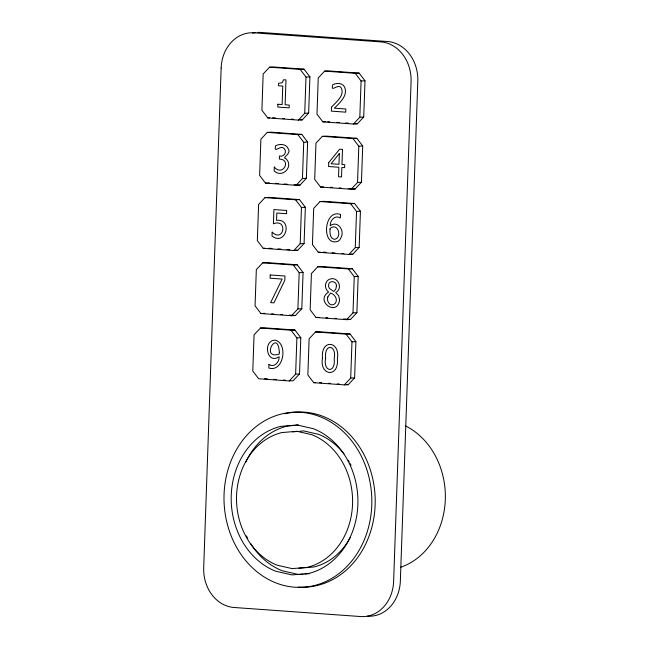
<?xml version="1.0" encoding="UTF-8"?>
<svg xmlns="http://www.w3.org/2000/svg" width="649" height="649" viewBox="0 0 649 649"><rect width="100%" height="100%" fill="white"/><g stroke="black" fill="none" stroke-linecap="round" stroke-linejoin="round"><path stroke-width="0.97" d="M289.259 380.947L295.628 374.132L296.893 337.91L291.028 330.219L260.427 328.037L254.051 334.843L252.786 371.074L258.659 378.756L289.259 380.947L293.161 380.728L299.53 373.921L300.795 337.691L294.93 330.008L264.33 327.818L260.427 328.037M291.531 315.73L297.907 308.924L299.173 272.694L293.307 265.011L262.707 262.821L256.331 269.627L255.065 305.857L260.93 313.54L291.531 315.73L295.433 315.511L301.809 308.705L303.075 272.475L297.21 264.792L266.609 262.602L262.707 262.821M293.81 250.522L300.187 243.708L301.452 207.485L295.587 199.795L264.979 197.612L258.61 204.419L257.345 240.649L263.21 248.332L293.81 250.522L297.713 250.303L304.089 243.497L305.354 207.266L299.481 199.584L268.881 197.393L264.979 197.612M296.09 185.306L302.458 178.499L303.724 142.269L297.859 134.586L267.258 132.396L260.89 139.202L259.624 175.433L265.49 183.115L296.09 185.306L299.992 185.087L306.36 178.28L307.626 142.05L301.761 134.367L271.16 132.177L267.258 132.396M298.37 120.097L304.738 113.283L306.003 77.061L300.138 69.37L269.538 67.188L263.161 73.994L261.896 110.225L267.769 117.907L298.37 120.097L302.272 119.878L308.64 113.072L309.906 76.842L304.04 69.159L273.44 66.969L269.538 67.188M344.335 384.881L350.711 378.075L351.977 341.845L346.112 334.162L315.511 331.972L309.135 338.786L307.869 375.008L313.735 382.691L344.335 384.881L348.237 384.67L354.614 377.856L355.879 341.634L350.014 333.943L319.413 331.761L315.511 331.972M346.615 319.673L352.991 312.867L354.257 276.636L348.391 268.954L317.783 266.763L311.415 273.57L310.149 309.8L316.014 317.483L346.615 319.673L350.517 319.454L356.893 312.648L358.159 276.417L352.285 268.735L321.685 266.544L317.783 266.763M348.894 254.457L355.271 247.65L356.528 211.42L350.663 203.737L320.062 201.547L313.694 208.361L312.429 244.584L318.294 252.274L348.894 254.457L352.796 254.246L359.165 247.431L360.43 211.209L354.565 203.518L323.965 201.336L320.062 201.547M351.174 189.248L357.542 182.442L358.808 146.212L352.942 138.529L322.342 136.339L315.966 143.145L314.7 179.375L320.574 187.058L351.174 189.248L355.076 189.029L361.444 182.223L362.71 145.993L356.845 138.31L326.244 136.12L322.342 136.339M353.445 124.032L359.822 117.226L361.087 80.995L355.222 73.313L324.622 71.122L318.245 77.937L316.98 114.159L322.845 121.85L353.445 124.032L357.348 123.821L363.724 117.007L364.989 80.784L359.124 73.102L328.516 70.911L324.622 71.122M298.589 425.071L287.418 426.012A75.13 63.326 86.8 0 0 245.557 462.575M292.399 431.877L298.11 431.398M299.984 431.236L303.675 430.928L318.602 434.343A68.81 58.004 86.8 0 1 343.978 453.976M298.881 568.24L313.97 566.975A68.81 58.004 86.8 0 0 350.298 537.51M303.083 574.17L298.662 574.543L282.364 570.812A75.13 63.326 86.8 0 1 250.749 543.748M304.9 574.016L309.549 573.627M300.138 69.37L304.04 69.159M355.222 73.313L359.124 73.102M306.003 77.061L309.906 76.842M361.087 80.995L364.989 80.784M304.738 113.283L308.64 113.072M267.769 117.907L269.716 117.793M359.822 117.226L363.724 117.007M322.845 121.85L325.774 121.679M297.859 134.586L301.761 134.367M352.942 138.529L356.845 138.31M303.724 142.269L307.626 142.05M358.808 146.212L362.71 145.993M302.458 178.499L306.36 178.28M265.49 183.115L269.392 182.904M357.542 182.442L361.444 182.223M320.574 187.058L323.494 186.896M295.587 199.795L299.481 199.584M350.663 203.737L354.565 203.518M301.452 207.485L305.354 207.266M356.528 211.42L360.43 211.209M300.187 243.708L304.089 243.497M263.21 248.332L265.165 248.218M355.271 247.65L359.165 247.431M318.294 252.274L320.241 252.161M293.307 265.011L297.21 264.792M348.391 268.954L352.285 268.735M299.173 272.694L303.075 272.475M354.257 276.636L358.159 276.417M297.907 308.924L301.809 308.705M260.93 313.54L264.833 313.321M352.991 312.867L356.893 312.648M316.014 317.483L318.943 317.32M291.028 330.219L294.93 330.008M346.112 334.162L350.014 333.943M296.893 337.91L300.795 337.691M351.977 341.845L355.879 341.634M295.628 374.132L299.53 373.921M350.711 378.075L354.614 377.856M313.735 382.691L315.69 382.586M272.653 117.761L275.614 117.972M282.526 118.467L284.497 118.605M291.409 119.1L293.38 119.246M300.292 119.732L302.272 119.878M327.737 121.704L329.708 121.842M336.62 122.337L339.581 122.547M345.503 122.969L348.464 123.18M354.386 123.61L357.348 123.821M275.314 183.326L278.275 183.537M284.197 183.959L287.158 184.17M294.07 184.665L299.992 185.087M330.398 187.269L332.369 187.407M339.281 187.902L341.252 188.04M348.164 188.535L355.076 189.029M269.084 248.251L272.045 248.47M277.967 248.892L280.936 249.102M286.858 249.524L289.819 249.735M295.741 250.157L297.713 250.303M323.178 252.12L326.139 252.339M332.069 252.761L335.03 252.972M341.934 253.467L343.913 253.605M350.817 254.1L352.796 254.246M271.744 313.816L273.716 313.962M280.628 314.457L282.607 314.595M289.511 315.089L295.433 315.511M325.839 317.686L327.81 317.832M334.722 318.326L336.701 318.464M343.605 318.959L350.517 319.454M264.532 378.675L267.493 378.894M273.416 379.316L276.377 379.527M283.288 380.022L285.26 380.16M319.616 382.618L321.588 382.764M328.499 383.251L330.471 383.397M337.383 383.892L339.354 384.03M346.266 384.524L348.237 384.67M367.391 616.177A37.561 31.663 86.8 0 0 400.36 580.96L417.81 81.255A37.561 31.663 86.8 0 0 387.461 41.512L260.833 32.45A37.561 31.663 86.8 0 0 257.15 32.442M252.599 33.14A37.561 31.663 86.8 0 1 255.308 32.628M285.114 413.746A87.647 73.881 86.8 0 1 374.911 493.41A87.647 73.881 86.8 0 1 298.224 587.037M247.748 538.556A75.13 63.326 86.8 0 1 246.393 535.871M405.236 425.776A75.13 63.326 86.8 0 1 445.311 499.462A75.13 63.326 86.8 0 1 400.555 567.307M348.253 460.255A68.81 58.004 86.8 0 1 349.227 461.918M350.168 463.621A68.81 58.004 86.8 0 1 351.052 465.341M322.48 357.915C319.186 376.087 339.2 378.132 337.366 358.946C340.636 340.79 320.647 338.713 322.48 357.915M325.652 358.143C322.78 372.339 335.931 373.735 334.194 358.719C337.042 344.481 323.916 343.143 325.652 358.143M221.147 68.04L203.697 567.745A37.561 31.663 86.8 0 0 234.038 607.488L360.666 616.55A37.561 31.663 86.8 0 0 393.627 581.334L411.077 81.628A37.561 31.663 86.8 0 0 380.736 41.885L254.108 32.823A37.561 31.663 86.8 0 0 221.147 68.04M270.211 274.965L270.098 278.21L282.137 279.07L270.625 302.629L273.959 302.864L284.846 280.149L284.984 276.028L270.211 274.965M274.292 167.093L274.162 170.995C282.988 178.808 294.289 165.657 285.592 158.437C281.341 157.958 292.091 153.553 288.14 148.637C286.25 143.778 279.711 143.705 275.687 145.741C273.245 154.551 280.847 144.046 284.278 148.71C287.361 151.98 283.791 157.472 279.443 155.995L279.338 159.062C291.742 159.297 283.102 177.128 274.292 167.093M272.166 232.155L272.028 236.058C285.917 246.636 293.137 218.348 276.555 220.352L276.815 213.026L286.566 213.724L286.68 210.487L273.91 209.57L273.416 223.767C288.164 218.186 283.889 243.27 272.166 232.155M277.894 104.246L277.796 107.061L289.146 107.872L289.243 105.057L285.114 104.765L285.982 79.924L283.556 79.754L282.177 82.707L278.624 83.259L278.535 85.773L282.761 86.074L282.112 104.546L277.894 104.246M268.946 364.495L268.824 368.032C283.662 372.761 288.359 343.418 275.184 340.149C262.521 340.238 266.666 365.095 279.102 356.723C279.516 362.061 274.3 367.951 268.946 364.495M328.71 162.631L328.581 166.525L338.867 167.255L338.535 176.731L341.536 176.95L341.869 167.474L344.635 167.669L344.733 164.708L341.966 164.513L342.494 149.392L339.622 149.181L328.71 162.631M331.493 107.263L331.355 111.133L345.722 112.163L345.836 108.991L334.389 108.18C339.776 102.793 348.213 95.606 344.587 87.047C342.404 82.723 336.58 82.829 332.767 84.703C330.268 93.651 338.048 82.748 341.26 87.964C344.968 95.736 335.866 102.047 331.493 107.263M339.346 153.521L338.965 164.294L331.12 163.735L339.346 153.521M340.498 214.462L340.376 217.999C335.038 214.543 329.895 220.498 330.203 225.771C337.48 220.06 344.887 230.354 341.131 237.242A8.786 7.407 86.8 0 1 338.283 241.168C321.052 247.61 323.6 208.378 340.498 214.462M330.033 229.178C329.87 232.707 329.789 238.491 334.259 239.327C342.591 238.516 338.356 221.812 330.106 228.399L330.033 229.178M279.338 352.358L279.216 354.094C260.006 360.138 277.869 327.469 279.338 352.358M336.401 286.144L335.809 289.097L333.878 291.506L329.708 288.659A3.959 3.334 86.8 0 1 328.572 285.357C328.426 279.816 337.229 280.879 336.401 286.144M339.573 299.854C337.61 317.256 314.416 301.152 328.589 292.026C325.336 289.681 324.427 284.879 326.69 281.561A7.934 6.693 86.8 0 1 329.903 279.127C338.072 275.987 343.41 288.7 335.687 292.569L338.664 295.636L339.573 299.854M327.794 297.007C326.52 300.625 329.197 306.141 333.61 304.649C339.046 301.542 335.598 294.224 330.438 293.08L327.794 297.007M297.169 425.006L280.692 426.385A75.13 63.326 86.8 0 0 231.239 495.43A75.13 63.326 86.8 0 0 275.638 571.193L291.936 574.917L308.413 573.538A75.13 63.326 86.8 0 0 357.867 504.492A75.13 63.326 86.8 0 0 313.467 428.729L297.169 425.006M296.95 431.301L281.861 432.567A68.81 58.004 86.8 0 0 236.561 495.812A68.81 58.004 86.8 0 0 277.228 565.206L292.155 568.613L307.245 567.348A68.81 58.004 86.8 0 0 352.545 504.111A68.81 58.004 86.8 0 0 311.877 434.716L296.95 431.301M235.473 451.469A87.647 73.881 86.8 0 0 294.865 587.223A87.647 73.881 86.8 0 0 363.408 460.628A87.647 73.881 86.8 0 0 235.473 451.469"/></g></svg>
